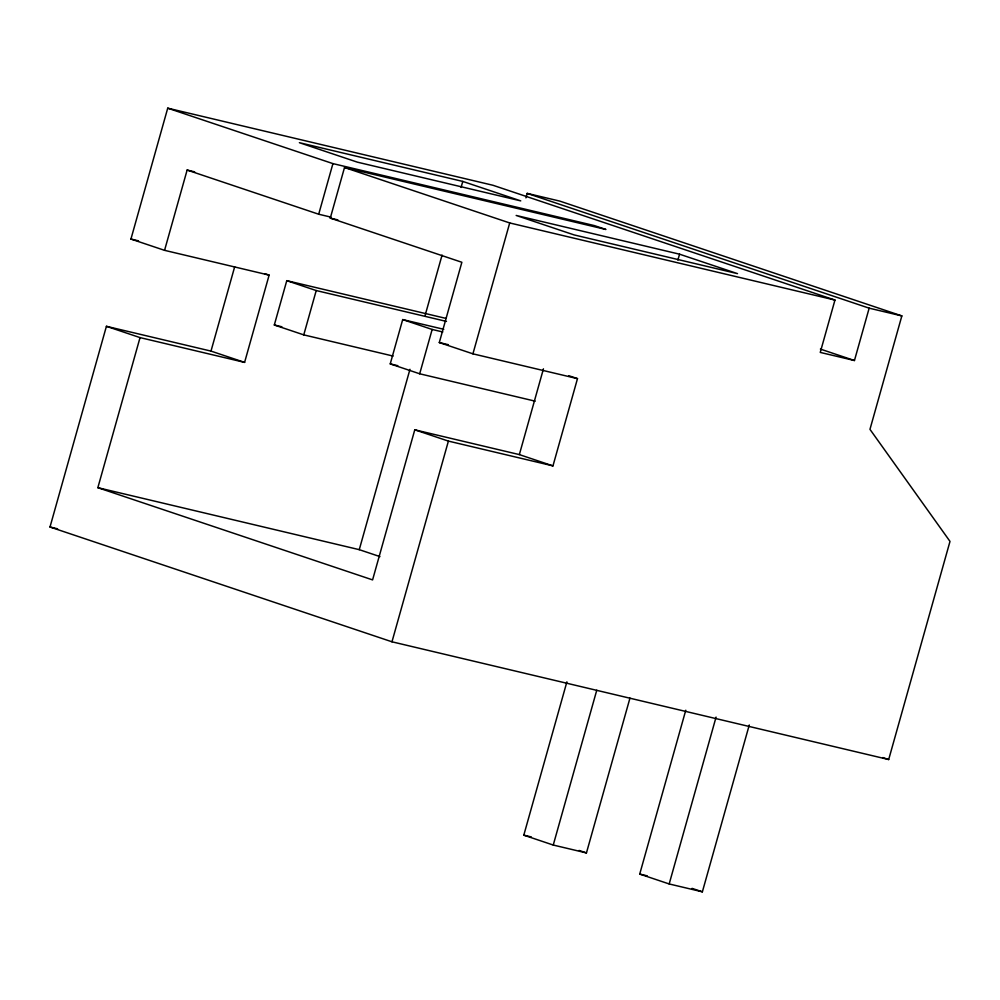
<?xml version="1.0" encoding="UTF-8"?>
<svg xmlns="http://www.w3.org/2000/svg" width="1000" height="1000" viewBox="0 0 1000 1000"><rect width="100%" height="100%" fill="white"/><g stroke="black" fill="none" stroke-linecap="round" stroke-linejoin="round"><path stroke-width="1.5" d="M525.925 197.875L527.188 193.388L559.862 201.125L901.85 315.912L869.963 429.35L950 541.4L888.688 759.538L391.975 641.8L50 527.013L106.412 326.312L210.987 351.1L244.6 362.388L269.125 275.125L264.738 273.663M269.125 275.125L164.562 250.338L130.938 239.062L167.725 108.175L492.975 185.275L834.963 300.062L820.25 352.413L854.45 360.525L869.163 308.163L527.188 193.388M568.725 375.688L577.487 378.625L552.962 465.887L519.35 454.6L414.775 429.812L372.587 579.9L97.85 487.688L140.037 337.6L106.412 326.312M164.562 250.338L187.125 170.062L194.662 171.85M210.987 351.1L234.675 266.8M393.125 356.062L303.762 334.875L274.312 324.988L286.775 280.663L445.812 318.363M330.863 217.113L318.7 214.225L332.925 163.612L167.725 108.175M577.487 378.625L472.925 353.837L439.3 342.562L461.863 262.275L330.288 218.113L344.513 167.512L605.938 229.475L594.35 225.588L332.925 163.612M303.762 334.875L316.225 290.55L286.775 280.663M535.212 401.175L419.688 373.787L390.238 363.9L402.7 319.575L443.75 329.3M379.95 556.6L359.263 549.663L409.963 369.3M425.175 315.188L442.075 255.075M461.075 187.438L462.775 181.425L299.387 142.688L357.35 162.15L520.737 200.875L462.775 181.425M419.688 373.787L432.15 329.462L402.7 319.575M391.975 641.8L448.4 441.1L414.775 429.812M472.925 353.837L509.712 222.95L344.513 167.512M519.35 454.6L543.45 368.825M677.875 260.138L679.55 254.188L516.163 215.45L574.125 234.913L737.513 273.637L679.55 254.188M629.963 698.088L586.45 852.925L553.25 845.05L523.8 835.163L566.9 681.838M553.25 845.05L596.763 690.225M749.275 724.975L702.375 891.825L669.175 883.962L639.725 874.075L685.775 710.225M669.175 883.962L716.075 717.1M509.712 222.95L834.963 300.062M869.163 308.163L901.85 315.912M330.288 218.113L337.887 219.913M130.938 239.062L138.512 240.85M316.225 290.55L446.475 321.425M432.15 329.462L442.788 331.975M439.3 342.562L448.4 344.712M274.312 324.988L281.887 326.788M390.238 363.9L397.837 365.7M140.037 337.6L244.6 362.388M448.4 441.1L552.962 465.887M97.85 487.688L359.263 549.663M50 527.013L57.6 528.812M523.8 835.163L531.35 836.95M639.725 874.075L647.275 875.863M820.4 349.087L854.45 360.525M187.125 170.062L318.7 214.225M882.788 757.562L888.688 759.538M579.087 850.45L586.45 852.925M692.062 888.375L702.375 891.825"/></g></svg>
